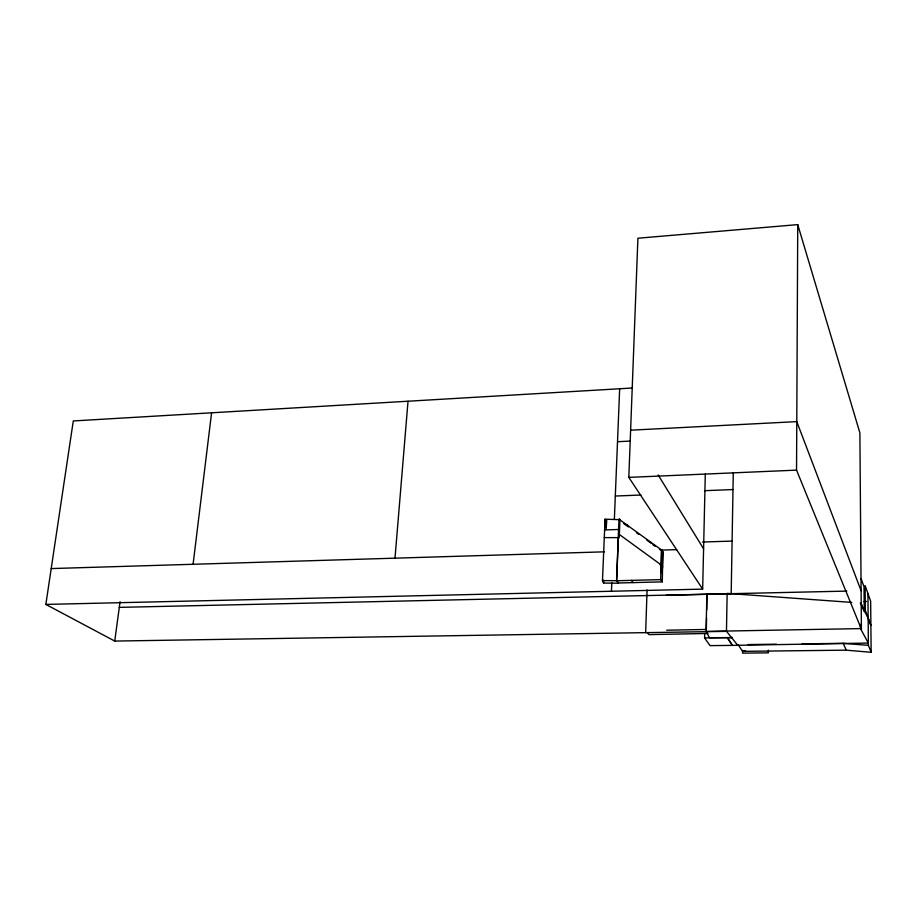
<?xml version="1.0" encoding="UTF-8"?>
<svg xmlns="http://www.w3.org/2000/svg" width="917" height="917" viewBox="0 0 917 917"><rect width="100%" height="100%" fill="white"/><g stroke="black" fill="none" stroke-linecap="round" stroke-linejoin="round"><path stroke-width="1.38" d="M797.744 224.619L859.882 432.847L861.407 629.222L796.541 470.123L797.744 224.619L637.911 238.225L628.821 477.379L702.663 589.127L45.85 604.418L73.291 420.949L632.398 388.006M768.4 650.21L768.377 652.847L742.598 653.133L742.644 650.313M733.279 472.713L731.181 593.689L706.881 593.952L706.056 631.423L709.517 637.705L732.282 637.602M851.801 602.412L727.147 593.379L726.459 631.24L737.726 645.293L868.353 643.069L860.49 628.603L860.455 624.351M702.663 589.127L705.299 474.078M738.621 645.316L710.022 645.625L704.6 637.9L704.703 633.681M706.56 618.196L706.319 629.452L666.693 630.22M706.755 609.748L706.881 593.952M661.891 550.234L618.998 519.217L616.556 580.748L618.356 582.983L662.28 581.871L660.641 579.624L661.57 549.776L661.214 572.197L662.2 573.572L662.876 551.667L659.438 549.191M662.28 581.871L662.876 551.667M645.648 632.65L647.081 589.963M618.998 519.217L620.121 519.698L605.071 519.194L602.469 580.599L603.546 583.074L618.517 583.189L616.648 580.713L618.356 537.66M619.949 519.205L619.216 537.649L604.292 537.603M611.456 591.247L611.799 582.742M614.367 519.286L619.663 388.762M604.933 527.355L605.071 519.194M603.546 583.074L603.661 580.209M606.16 529.441L606.767 519.675M394.998 558.166L408.019 401.233M193.086 564.276L211.586 412.799M726.23 631.366L114.74 641.075L120.058 601.701M738.139 644.674L742.541 651.357L745.303 650.611M630.609 430.188L796.781 421.625L861.109 590.777M617.519 441.719L630.38 441.077M628.821 477.379L796.541 470.123M704.497 490.698L732.992 489.552M615.318 496.04L640.903 495.02M702.388 542.027L732.087 541.087M51.214 568.574L604.509 551.828M661.157 550.108L676.712 549.638M616.556 580.748L660.641 579.624M666.304 595.305L707.087 594.262M119.29 607.375L846.827 591.098M863.848 601.541L866.565 601.483M860.49 628.603L706.056 631.423M707.958 633.441L649.018 634.621L647.242 632.627M704.6 637.9L732.431 637.579M748.077 644.548L776.47 644.192M802.031 643.872L843.193 643.344L868.388 645.362L871.15 652.308L846.231 650.164L742.541 651.357M619.537 529.464L604.83 529.911M602.469 580.599L616.648 580.713M45.85 604.418L114.74 641.075M624.099 523.469L628.535 525.888M623.858 523.653L628.454 526.943M636.478 532.708L638.782 534.359M646.806 540.124L651.402 543.426M652.87 544.709L655.174 546.36M618.413 533.809L661.432 565.113M660.183 564.883L662.739 566.958M631.354 580.369L633.108 582.604M658.165 474.983L703.58 548.825M860.295 603.031L868.135 618.115L870.875 625.405L865.327 610.458L865.109 585.596L870.646 601.162L871.15 652.308M843.193 643.344L846.231 650.164M861.338 603.844L864.238 611.605L864.032 586.811L861.143 578.73M867.918 593.494L868.388 645.362M732.442 645.408L727.341 637.636L732.385 645.385"/></g></svg>
